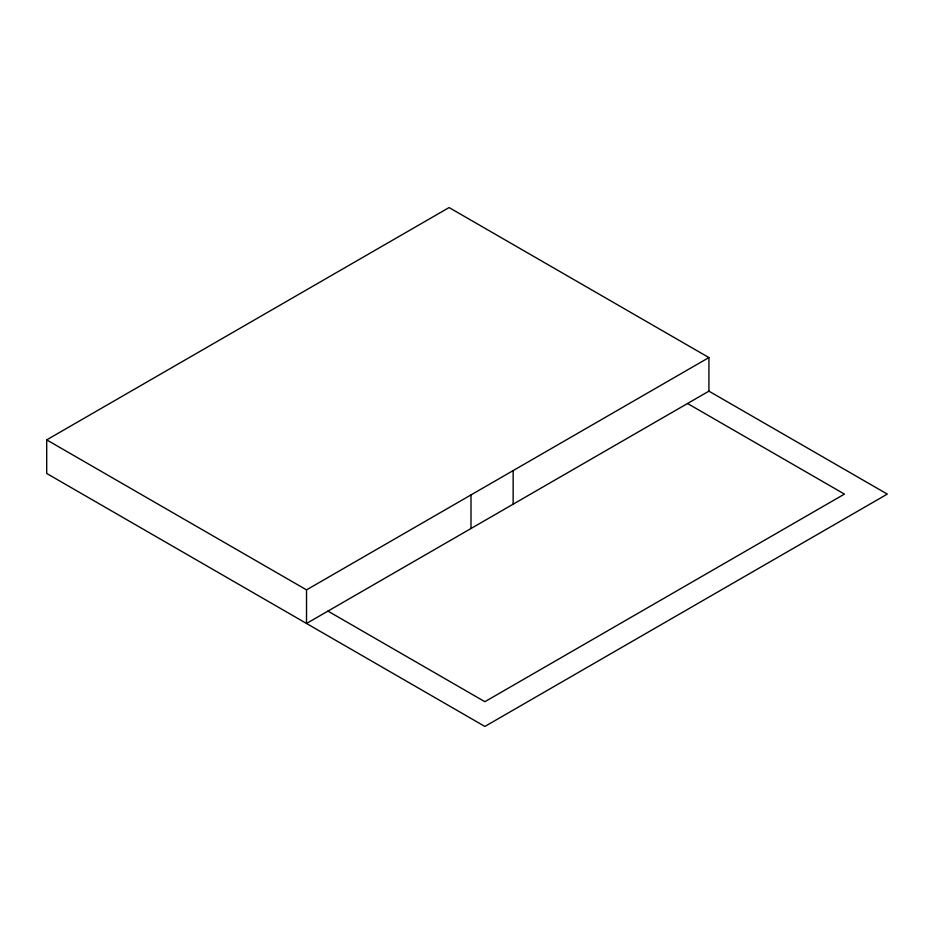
<?xml version="1.0" encoding="UTF-8"?>
<svg xmlns="http://www.w3.org/2000/svg" width="934" height="934" viewBox="0 0 934 934"><rect width="100%" height="100%" fill="white"/><g stroke="black" fill="none" stroke-linecap="round" stroke-linejoin="round"><path stroke-width="1.4" d="M708.918 391.159L887.3 494.098L484.874 726.442L46.7 473.468L46.7 439.879L449.091 207.558L708.918 357.57L708.918 391.159L306.527 623.468L306.527 589.879L708.918 357.57M687.529 403.5L844.453 494.098L484.874 701.703L327.939 611.105M46.7 439.879L306.527 589.879M513.151 470.584L513.151 504.173M470.993 494.927L470.993 528.516"/></g></svg>
